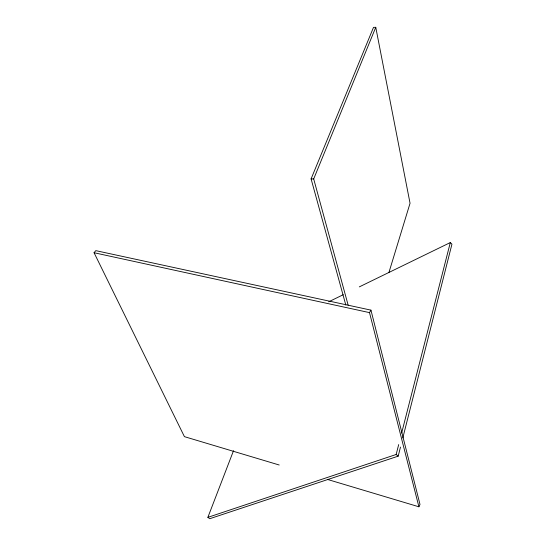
<?xml version="1.0" encoding="UTF-8"?>
<svg xmlns="http://www.w3.org/2000/svg" width="546" height="546" viewBox="0 0 546 546"><rect width="100%" height="100%" fill="white"/><g stroke="black" fill="none" stroke-linecap="round" stroke-linejoin="round"><path stroke-width="0.82" d="M233.524 450.689L207.869 517.355L209.773 518.7L398.184 456.156L400.484 447.078M402.784 438.008L451.945 244.164L450.313 242.56L359.316 286.882M207.869 517.355L396.157 454.484L398.689 444.587M401.638 433.046L450.313 242.56M388.977 272.331L410.046 203.255L375.757 27.3L373.512 27.368L311.09 178.89L345.816 305.064M348.157 305.187L313.691 178.931L375.757 27.3M327.402 479.415L418.905 506.79L419.997 504.443L370.952 310.135L95.809 250.648L94.055 252.723L184.418 436.65L279.197 465.001M418.905 506.79L369.512 312.626L370.952 310.135M328.726 301.781L343.257 294.704M311.09 178.89L313.691 178.931M94.055 252.723L369.512 312.626M396.157 454.484L398.184 456.156"/></g></svg>
